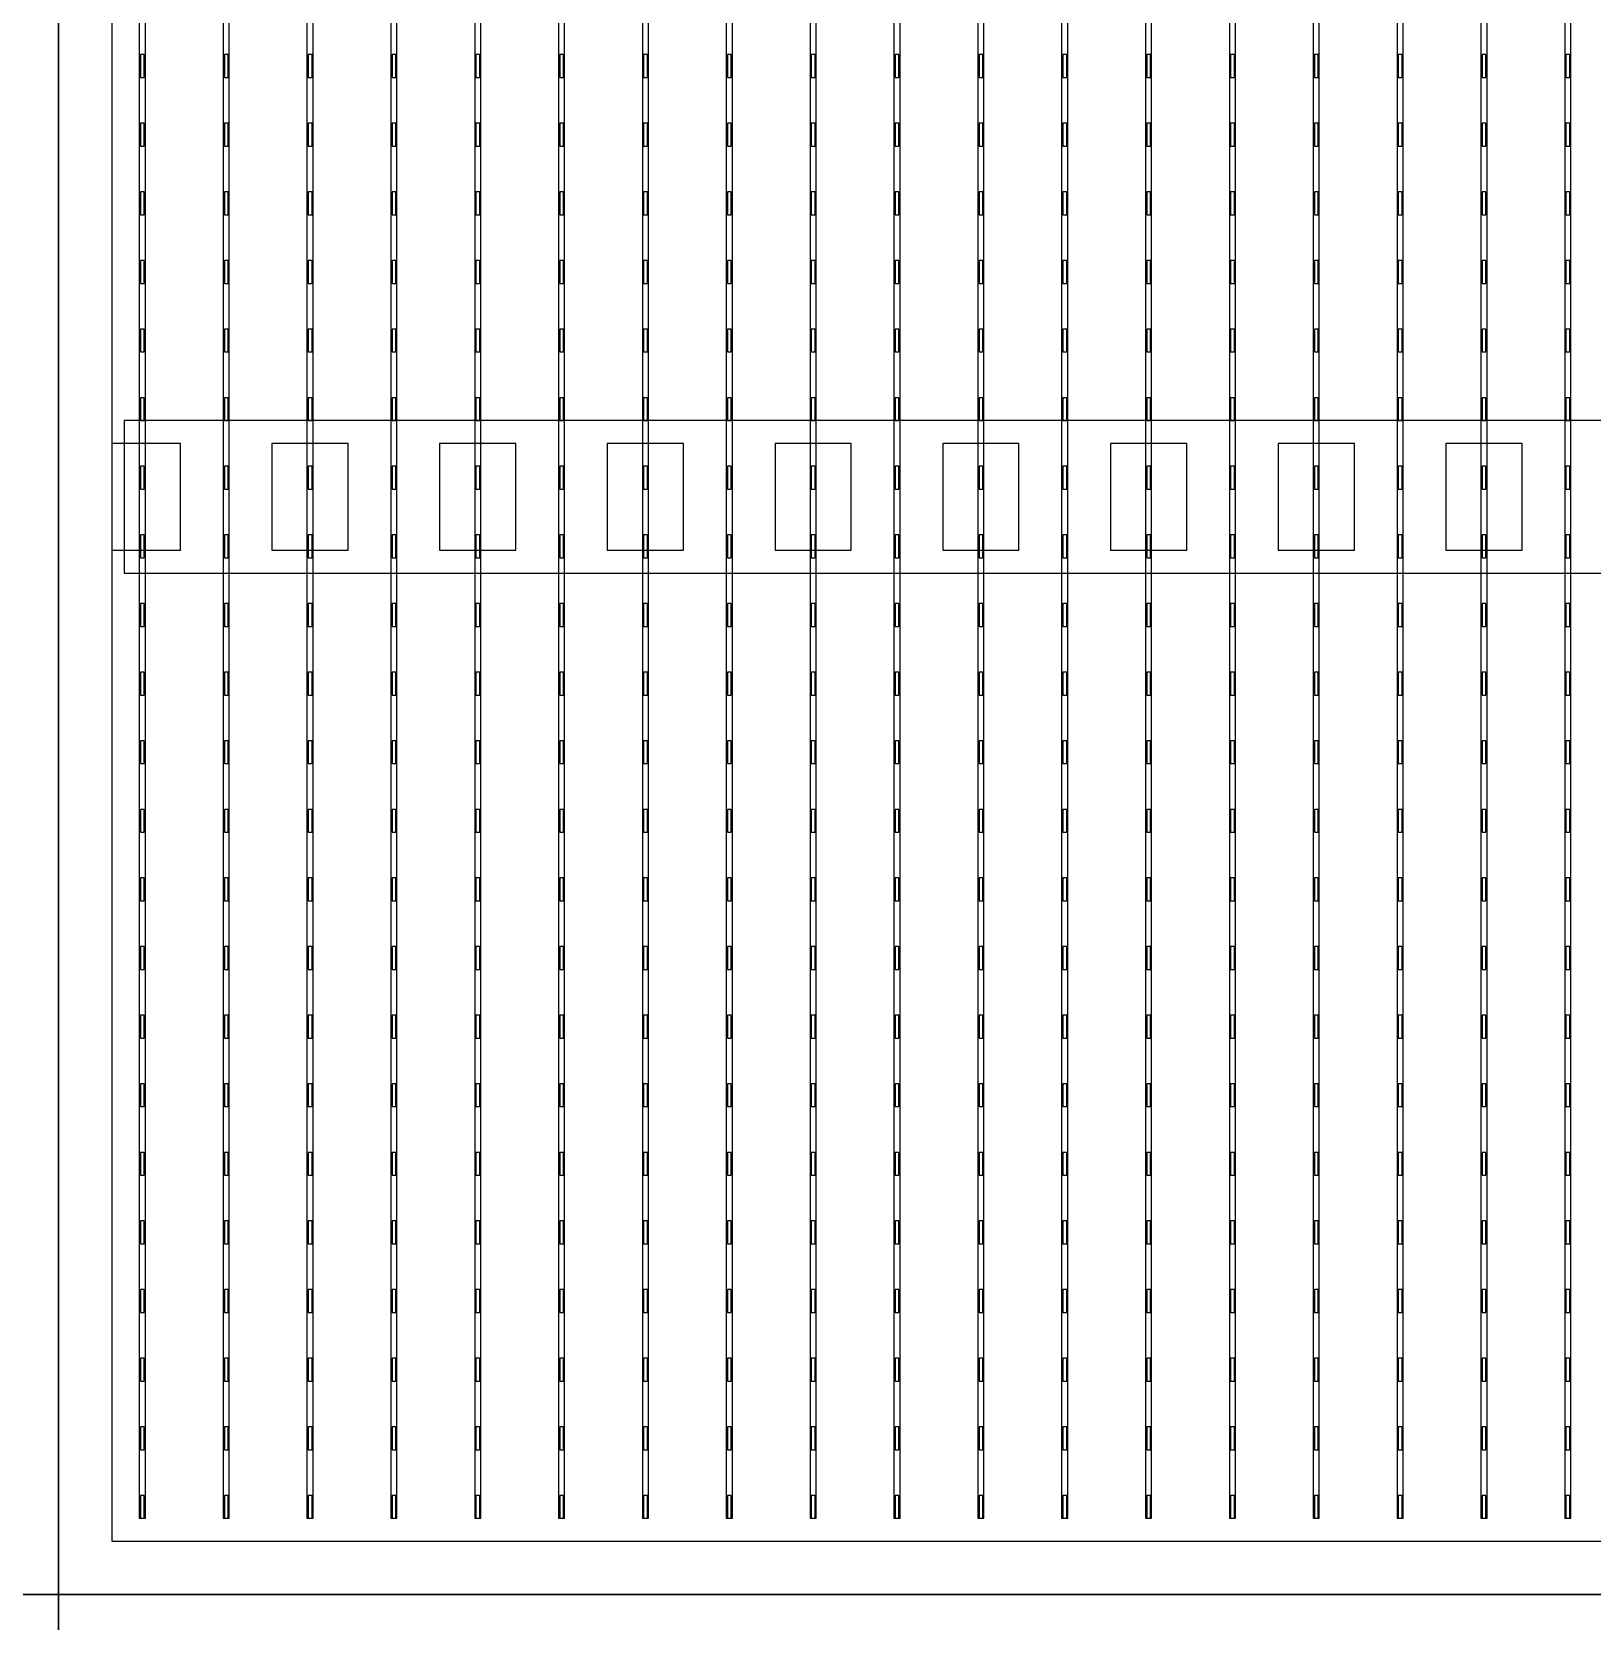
# Model space of a CAD drawing. Header units: millimetres. Extents: x -18 to 142, y -7 to 153.
# Drawn here: x 61.99 to 72.23, y 62.02 to 72.45 of the extents above; entities that cross this region are included whole.
import ezdxf

# ---------------------------------------------------------------- set-up
doc = ezdxf.new("R2010")
doc.units = ezdxf.units.MM
for name, color, linetype in [('BUSBARS', 3, 'Continuous'), ('CELLS', 5, 'Continuous'), ('CONTACT_PADS', 2, 'Continuous'), ('DICING', 4, 'Continuous'), ('FINGERS', 1, 'Continuous'), ('INSULATION', 2, 'Continuous')]:
    doc.layers.add(name, color=color, linetype=linetype)

msp = doc.modelspace()

# ---------------------------------------------------------------- linework, layer by layer
at = {"layer": 'BUSBARS'}
msp.add_lwpolyline([(82.64, 68.9), (82.64, 69.9), (62.6, 69.9), (62.6, 68.9), (82.64, 68.9)], close=True, dxfattribs=at)
at = {"layer": 'CELLS'}
for points in [[(62.17, 62.2), (62.17, 83.1), (41.27, 83.1), (41.27, 62.2), (62.17, 62.2)], [(83.07, 62.2), (83.07, 83.1), (62.17, 83.1), (62.17, 62.2), (83.07, 62.2)], [(62.17, 41.3), (62.17, 62.2), (41.27, 62.2), (41.27, 41.3), (62.17, 41.3)], [(83.07, 41.3), (83.07, 62.2), (62.17, 62.2), (62.17, 41.3), (83.07, 41.3)]]:
    msp.add_lwpolyline(points, close=True, dxfattribs=at)
at = {"layer": 'CONTACT_PADS'}
for points in [[(62.733, 72.15), (62.733, 72.3), (62.708, 72.3), (62.708, 72.15), (62.733, 72.15)], [(63.283, 72.15), (63.283, 72.3), (63.258, 72.3), (63.258, 72.15), (63.283, 72.15)], [(63.833, 72.15), (63.833, 72.3), (63.808, 72.3), (63.808, 72.15), (63.833, 72.15)], [(64.383, 72.15), (64.383, 72.3), (64.358, 72.3), (64.358, 72.15), (64.383, 72.15)], [(64.933, 72.15), (64.933, 72.3), (64.908, 72.3), (64.908, 72.15), (64.933, 72.15)], [(65.483, 72.15), (65.483, 72.3), (65.458, 72.3), (65.458, 72.15), (65.483, 72.15)], [(66.033, 72.15), (66.033, 72.3), (66.008, 72.3), (66.008, 72.15), (66.033, 72.15)], [(66.583, 72.15), (66.583, 72.3), (66.558, 72.3), (66.558, 72.15), (66.583, 72.15)], [(67.133, 72.15), (67.133, 72.3), (67.108, 72.3), (67.108, 72.15), (67.133, 72.15)], [(67.683, 72.15), (67.683, 72.3), (67.658, 72.3), (67.658, 72.15), (67.683, 72.15)], [(68.233, 72.15), (68.233, 72.3), (68.208, 72.3), (68.208, 72.15), (68.233, 72.15)], [(68.783, 72.15), (68.783, 72.3), (68.758, 72.3), (68.758, 72.15), (68.783, 72.15)], [(69.333, 72.15), (69.333, 72.3), (69.308, 72.3), (69.308, 72.15), (69.333, 72.15)], [(69.883, 72.15), (69.883, 72.3), (69.858, 72.3), (69.858, 72.15), (69.883, 72.15)], [(70.433, 72.15), (70.433, 72.3), (70.408, 72.3), (70.408, 72.15), (70.433, 72.15)], [(70.983, 72.15), (70.983, 72.3), (70.958, 72.3), (70.958, 72.15), (70.983, 72.15)], [(71.533, 72.15), (71.533, 72.3), (71.508, 72.3), (71.508, 72.15), (71.533, 72.15)], [(72.083, 72.15), (72.083, 72.3), (72.058, 72.3), (72.058, 72.15), (72.083, 72.15)], [(62.733, 71.7), (62.733, 71.85), (62.708, 71.85), (62.708, 71.7), (62.733, 71.7)], [(63.283, 71.7), (63.283, 71.85), (63.258, 71.85), (63.258, 71.7), (63.283, 71.7)], [(63.833, 71.7), (63.833, 71.85), (63.808, 71.85), (63.808, 71.7), (63.833, 71.7)], [(64.383, 71.7), (64.383, 71.85), (64.358, 71.85), (64.358, 71.7), (64.383, 71.7)], [(64.933, 71.7), (64.933, 71.85), (64.908, 71.85), (64.908, 71.7), (64.933, 71.7)], [(65.483, 71.7), (65.483, 71.85), (65.458, 71.85), (65.458, 71.7), (65.483, 71.7)], [(66.033, 71.7), (66.033, 71.85), (66.008, 71.85), (66.008, 71.7), (66.033, 71.7)], [(66.583, 71.7), (66.583, 71.85), (66.558, 71.85), (66.558, 71.7), (66.583, 71.7)], [(67.133, 71.7), (67.133, 71.85), (67.108, 71.85), (67.108, 71.7), (67.133, 71.7)], [(67.683, 71.7), (67.683, 71.85), (67.658, 71.85), (67.658, 71.7), (67.683, 71.7)], [(68.233, 71.7), (68.233, 71.85), (68.208, 71.85), (68.208, 71.7), (68.233, 71.7)], [(68.783, 71.7), (68.783, 71.85), (68.758, 71.85), (68.758, 71.7), (68.783, 71.7)], [(69.333, 71.7), (69.333, 71.85), (69.308, 71.85), (69.308, 71.7), (69.333, 71.7)], [(69.883, 71.7), (69.883, 71.85), (69.858, 71.85), (69.858, 71.7), (69.883, 71.7)], [(70.433, 71.7), (70.433, 71.85), (70.408, 71.85), (70.408, 71.7), (70.433, 71.7)], [(70.983, 71.7), (70.983, 71.85), (70.958, 71.85), (70.958, 71.7), (70.983, 71.7)], [(71.533, 71.7), (71.533, 71.85), (71.508, 71.85), (71.508, 71.7), (71.533, 71.7)], [(72.083, 71.7), (72.083, 71.85), (72.058, 71.85), (72.058, 71.7), (72.083, 71.7)], [(62.733, 71.25), (62.733, 71.4), (62.708, 71.4), (62.708, 71.25), (62.733, 71.25)], [(63.283, 71.25), (63.283, 71.4), (63.258, 71.4), (63.258, 71.25), (63.283, 71.25)], [(63.833, 71.25), (63.833, 71.4), (63.808, 71.4), (63.808, 71.25), (63.833, 71.25)], [(64.383, 71.25), (64.383, 71.4), (64.358, 71.4), (64.358, 71.25), (64.383, 71.25)], [(64.933, 71.25), (64.933, 71.4), (64.908, 71.4), (64.908, 71.25), (64.933, 71.25)], [(65.483, 71.25), (65.483, 71.4), (65.458, 71.4), (65.458, 71.25), (65.483, 71.25)], [(66.033, 71.25), (66.033, 71.4), (66.008, 71.4), (66.008, 71.25), (66.033, 71.25)], [(66.583, 71.25), (66.583, 71.4), (66.558, 71.4), (66.558, 71.25), (66.583, 71.25)], [(67.133, 71.25), (67.133, 71.4), (67.108, 71.4), (67.108, 71.25), (67.133, 71.25)], [(67.683, 71.25), (67.683, 71.4), (67.658, 71.4), (67.658, 71.25), (67.683, 71.25)], [(68.233, 71.25), (68.233, 71.4), (68.208, 71.4), (68.208, 71.25), (68.233, 71.25)], [(68.783, 71.25), (68.783, 71.4), (68.758, 71.4), (68.758, 71.25), (68.783, 71.25)], [(69.333, 71.25), (69.333, 71.4), (69.308, 71.4), (69.308, 71.25), (69.333, 71.25)], [(69.883, 71.25), (69.883, 71.4), (69.858, 71.4), (69.858, 71.25), (69.883, 71.25)], [(70.433, 71.25), (70.433, 71.4), (70.408, 71.4), (70.408, 71.25), (70.433, 71.25)], [(70.983, 71.25), (70.983, 71.4), (70.958, 71.4), (70.958, 71.25), (70.983, 71.25)], [(71.533, 71.25), (71.533, 71.4), (71.508, 71.4), (71.508, 71.25), (71.533, 71.25)], [(72.083, 71.25), (72.083, 71.4), (72.058, 71.4), (72.058, 71.25), (72.083, 71.25)], [(62.733, 70.8), (62.733, 70.95), (62.708, 70.95), (62.708, 70.8), (62.733, 70.8)], [(63.283, 70.8), (63.283, 70.95), (63.258, 70.95), (63.258, 70.8), (63.283, 70.8)], [(63.833, 70.8), (63.833, 70.95), (63.808, 70.95), (63.808, 70.8), (63.833, 70.8)], [(64.383, 70.8), (64.383, 70.95), (64.358, 70.95), (64.358, 70.8), (64.383, 70.8)], [(64.933, 70.8), (64.933, 70.95), (64.908, 70.95), (64.908, 70.8), (64.933, 70.8)], [(65.483, 70.8), (65.483, 70.95), (65.458, 70.95), (65.458, 70.8), (65.483, 70.8)], [(66.033, 70.8), (66.033, 70.95), (66.008, 70.95), (66.008, 70.8), (66.033, 70.8)], [(66.583, 70.8), (66.583, 70.95), (66.558, 70.95), (66.558, 70.8), (66.583, 70.8)], [(67.133, 70.8), (67.133, 70.95), (67.108, 70.95), (67.108, 70.8), (67.133, 70.8)], [(67.683, 70.8), (67.683, 70.95), (67.658, 70.95), (67.658, 70.8), (67.683, 70.8)], [(68.233, 70.8), (68.233, 70.95), (68.208, 70.95), (68.208, 70.8), (68.233, 70.8)], [(68.783, 70.8), (68.783, 70.95), (68.758, 70.95), (68.758, 70.8), (68.783, 70.8)], [(69.333, 70.8), (69.333, 70.95), (69.308, 70.95), (69.308, 70.8), (69.333, 70.8)], [(69.883, 70.8), (69.883, 70.95), (69.858, 70.95), (69.858, 70.8), (69.883, 70.8)], [(70.433, 70.8), (70.433, 70.95), (70.408, 70.95), (70.408, 70.8), (70.433, 70.8)], [(70.983, 70.8), (70.983, 70.95), (70.958, 70.95), (70.958, 70.8), (70.983, 70.8)], [(71.533, 70.8), (71.533, 70.95), (71.508, 70.95), (71.508, 70.8), (71.533, 70.8)], [(72.083, 70.8), (72.083, 70.95), (72.058, 70.95), (72.058, 70.8), (72.083, 70.8)], [(62.733, 70.35), (62.733, 70.5), (62.708, 70.5), (62.708, 70.35), (62.733, 70.35)], [(63.283, 70.35), (63.283, 70.5), (63.258, 70.5), (63.258, 70.35), (63.283, 70.35)], [(63.833, 70.35), (63.833, 70.5), (63.808, 70.5), (63.808, 70.35), (63.833, 70.35)], [(64.383, 70.35), (64.383, 70.5), (64.358, 70.5), (64.358, 70.35), (64.383, 70.35)], [(64.933, 70.35), (64.933, 70.5), (64.908, 70.5), (64.908, 70.35), (64.933, 70.35)], [(65.483, 70.35), (65.483, 70.5), (65.458, 70.5), (65.458, 70.35), (65.483, 70.35)], [(66.033, 70.35), (66.033, 70.5), (66.008, 70.5), (66.008, 70.35), (66.033, 70.35)], [(66.583, 70.35), (66.583, 70.5), (66.558, 70.5), (66.558, 70.35), (66.583, 70.35)], [(67.133, 70.35), (67.133, 70.5), (67.108, 70.5), (67.108, 70.35), (67.133, 70.35)], [(67.683, 70.35), (67.683, 70.5), (67.658, 70.5), (67.658, 70.35), (67.683, 70.35)], [(68.233, 70.35), (68.233, 70.5), (68.208, 70.5), (68.208, 70.35), (68.233, 70.35)], [(68.783, 70.35), (68.783, 70.5), (68.758, 70.5), (68.758, 70.35), (68.783, 70.35)], [(69.333, 70.35), (69.333, 70.5), (69.308, 70.5), (69.308, 70.35), (69.333, 70.35)], [(69.883, 70.35), (69.883, 70.5), (69.858, 70.5), (69.858, 70.35), (69.883, 70.35)], [(70.433, 70.35), (70.433, 70.5), (70.408, 70.5), (70.408, 70.35), (70.433, 70.35)], [(70.983, 70.35), (70.983, 70.5), (70.958, 70.5), (70.958, 70.35), (70.983, 70.35)], [(71.533, 70.35), (71.533, 70.5), (71.508, 70.5), (71.508, 70.35), (71.533, 70.35)], [(72.083, 70.35), (72.083, 70.5), (72.058, 70.5), (72.058, 70.35), (72.083, 70.35)], [(62.733, 69.9), (62.733, 70.05), (62.708, 70.05), (62.708, 69.9), (62.733, 69.9)], [(63.283, 69.9), (63.283, 70.05), (63.258, 70.05), (63.258, 69.9), (63.283, 69.9)], [(63.833, 69.9), (63.833, 70.05), (63.808, 70.05), (63.808, 69.9), (63.833, 69.9)], [(64.383, 69.9), (64.383, 70.05), (64.358, 70.05), (64.358, 69.9), (64.383, 69.9)], [(64.933, 69.9), (64.933, 70.05), (64.908, 70.05), (64.908, 69.9), (64.933, 69.9)], [(65.483, 69.9), (65.483, 70.05), (65.458, 70.05), (65.458, 69.9), (65.483, 69.9)], [(66.033, 69.9), (66.033, 70.05), (66.008, 70.05), (66.008, 69.9), (66.033, 69.9)], [(66.583, 69.9), (66.583, 70.05), (66.558, 70.05), (66.558, 69.9), (66.583, 69.9)], [(67.133, 69.9), (67.133, 70.05), (67.108, 70.05), (67.108, 69.9), (67.133, 69.9)], [(67.683, 69.9), (67.683, 70.05), (67.658, 70.05), (67.658, 69.9), (67.683, 69.9)], [(68.233, 69.9), (68.233, 70.05), (68.208, 70.05), (68.208, 69.9), (68.233, 69.9)], [(68.783, 69.9), (68.783, 70.05), (68.758, 70.05), (68.758, 69.9), (68.783, 69.9)], [(69.333, 69.9), (69.333, 70.05), (69.308, 70.05), (69.308, 69.9), (69.333, 69.9)], [(69.883, 69.9), (69.883, 70.05), (69.858, 70.05), (69.858, 69.9), (69.883, 69.9)], [(70.433, 69.9), (70.433, 70.05), (70.408, 70.05), (70.408, 69.9), (70.433, 69.9)], [(70.983, 69.9), (70.983, 70.05), (70.958, 70.05), (70.958, 69.9), (70.983, 69.9)], [(71.533, 69.9), (71.533, 70.05), (71.508, 70.05), (71.508, 69.9), (71.533, 69.9)], [(72.083, 69.9), (72.083, 70.05), (72.058, 70.05), (72.058, 69.9), (72.083, 69.9)], [(62.733, 69.45), (62.733, 69.6), (62.708, 69.6), (62.708, 69.45), (62.733, 69.45)], [(63.283, 69.45), (63.283, 69.6), (63.258, 69.6), (63.258, 69.45), (63.283, 69.45)], [(63.833, 69.45), (63.833, 69.6), (63.808, 69.6), (63.808, 69.45), (63.833, 69.45)], [(64.383, 69.45), (64.383, 69.6), (64.358, 69.6), (64.358, 69.45), (64.383, 69.45)], [(64.933, 69.45), (64.933, 69.6), (64.908, 69.6), (64.908, 69.45), (64.933, 69.45)], [(65.483, 69.45), (65.483, 69.6), (65.458, 69.6), (65.458, 69.45), (65.483, 69.45)], [(66.033, 69.45), (66.033, 69.6), (66.008, 69.6), (66.008, 69.45), (66.033, 69.45)], [(66.583, 69.45), (66.583, 69.6), (66.558, 69.6), (66.558, 69.45), (66.583, 69.45)], [(67.133, 69.45), (67.133, 69.6), (67.108, 69.6), (67.108, 69.45), (67.133, 69.45)], [(67.683, 69.45), (67.683, 69.6), (67.658, 69.6), (67.658, 69.45), (67.683, 69.45)], [(68.233, 69.45), (68.233, 69.6), (68.208, 69.6), (68.208, 69.45), (68.233, 69.45)], [(68.783, 69.45), (68.783, 69.6), (68.758, 69.6), (68.758, 69.45), (68.783, 69.45)], [(69.333, 69.45), (69.333, 69.6), (69.308, 69.6), (69.308, 69.45), (69.333, 69.45)], [(69.883, 69.45), (69.883, 69.6), (69.858, 69.6), (69.858, 69.45), (69.883, 69.45)], [(70.433, 69.45), (70.433, 69.6), (70.408, 69.6), (70.408, 69.45), (70.433, 69.45)], [(70.983, 69.45), (70.983, 69.6), (70.958, 69.6), (70.958, 69.45), (70.983, 69.45)], [(71.533, 69.45), (71.533, 69.6), (71.508, 69.6), (71.508, 69.45), (71.533, 69.45)], [(72.083, 69.45), (72.083, 69.6), (72.058, 69.6), (72.058, 69.45), (72.083, 69.45)], [(62.733, 69), (62.733, 69.15), (62.708, 69.15), (62.708, 69), (62.733, 69)], [(63.283, 69), (63.283, 69.15), (63.258, 69.15), (63.258, 69), (63.283, 69)], [(63.833, 69), (63.833, 69.15), (63.808, 69.15), (63.808, 69), (63.833, 69)], [(64.383, 69), (64.383, 69.15), (64.358, 69.15), (64.358, 69), (64.383, 69)], [(64.933, 69), (64.933, 69.15), (64.908, 69.15), (64.908, 69), (64.933, 69)], [(65.483, 69), (65.483, 69.15), (65.458, 69.15), (65.458, 69), (65.483, 69)], [(66.033, 69), (66.033, 69.15), (66.008, 69.15), (66.008, 69), (66.033, 69)], [(66.583, 69), (66.583, 69.15), (66.558, 69.15), (66.558, 69), (66.583, 69)], [(67.133, 69), (67.133, 69.15), (67.108, 69.15), (67.108, 69), (67.133, 69)], [(67.683, 69), (67.683, 69.15), (67.658, 69.15), (67.658, 69), (67.683, 69)], [(68.233, 69), (68.233, 69.15), (68.208, 69.15), (68.208, 69), (68.233, 69)], [(68.783, 69), (68.783, 69.15), (68.758, 69.15), (68.758, 69), (68.783, 69)], [(69.333, 69), (69.333, 69.15), (69.308, 69.15), (69.308, 69), (69.333, 69)], [(69.883, 69), (69.883, 69.15), (69.858, 69.15), (69.858, 69), (69.883, 69)], [(70.433, 69), (70.433, 69.15), (70.408, 69.15), (70.408, 69), (70.433, 69)], [(70.983, 69), (70.983, 69.15), (70.958, 69.15), (70.958, 69), (70.983, 69)], [(71.533, 69), (71.533, 69.15), (71.508, 69.15), (71.508, 69), (71.533, 69)], [(72.083, 69), (72.083, 69.15), (72.058, 69.15), (72.058, 69), (72.083, 69)], [(62.733, 68.55), (62.733, 68.7), (62.708, 68.7), (62.708, 68.55), (62.733, 68.55)], [(63.283, 68.55), (63.283, 68.7), (63.258, 68.7), (63.258, 68.55), (63.283, 68.55)], [(63.833, 68.55), (63.833, 68.7), (63.808, 68.7), (63.808, 68.55), (63.833, 68.55)], [(64.383, 68.55), (64.383, 68.7), (64.358, 68.7), (64.358, 68.55), (64.383, 68.55)], [(64.933, 68.55), (64.933, 68.7), (64.908, 68.7), (64.908, 68.55), (64.933, 68.55)], [(65.483, 68.55), (65.483, 68.7), (65.458, 68.7), (65.458, 68.55), (65.483, 68.55)], [(66.033, 68.55), (66.033, 68.7), (66.008, 68.7), (66.008, 68.55), (66.033, 68.55)], [(66.583, 68.55), (66.583, 68.7), (66.558, 68.7), (66.558, 68.55), (66.583, 68.55)], [(67.133, 68.55), (67.133, 68.7), (67.108, 68.7), (67.108, 68.55), (67.133, 68.55)], [(67.683, 68.55), (67.683, 68.7), (67.658, 68.7), (67.658, 68.55), (67.683, 68.55)], [(68.233, 68.55), (68.233, 68.7), (68.208, 68.7), (68.208, 68.55), (68.233, 68.55)], [(68.783, 68.55), (68.783, 68.7), (68.758, 68.7), (68.758, 68.55), (68.783, 68.55)], [(69.333, 68.55), (69.333, 68.7), (69.308, 68.7), (69.308, 68.55), (69.333, 68.55)], [(69.883, 68.55), (69.883, 68.7), (69.858, 68.7), (69.858, 68.55), (69.883, 68.55)], [(70.433, 68.55), (70.433, 68.7), (70.408, 68.7), (70.408, 68.55), (70.433, 68.55)], [(70.983, 68.55), (70.983, 68.7), (70.958, 68.7), (70.958, 68.55), (70.983, 68.55)], [(71.533, 68.55), (71.533, 68.7), (71.508, 68.7), (71.508, 68.55), (71.533, 68.55)], [(72.083, 68.55), (72.083, 68.7), (72.058, 68.7), (72.058, 68.55), (72.083, 68.55)], [(62.733, 68.1), (62.733, 68.25), (62.708, 68.25), (62.708, 68.1), (62.733, 68.1)], [(63.283, 68.1), (63.283, 68.25), (63.258, 68.25), (63.258, 68.1), (63.283, 68.1)], [(63.833, 68.1), (63.833, 68.25), (63.808, 68.25), (63.808, 68.1), (63.833, 68.1)], [(64.383, 68.1), (64.383, 68.25), (64.358, 68.25), (64.358, 68.1), (64.383, 68.1)], [(64.933, 68.1), (64.933, 68.25), (64.908, 68.25), (64.908, 68.1), (64.933, 68.1)], [(65.483, 68.1), (65.483, 68.25), (65.458, 68.25), (65.458, 68.1), (65.483, 68.1)], [(66.033, 68.1), (66.033, 68.25), (66.008, 68.25), (66.008, 68.1), (66.033, 68.1)], [(66.583, 68.1), (66.583, 68.25), (66.558, 68.25), (66.558, 68.1), (66.583, 68.1)], [(67.133, 68.1), (67.133, 68.25), (67.108, 68.25), (67.108, 68.1), (67.133, 68.1)], [(67.683, 68.1), (67.683, 68.25), (67.658, 68.25), (67.658, 68.1), (67.683, 68.1)], [(68.233, 68.1), (68.233, 68.25), (68.208, 68.25), (68.208, 68.1), (68.233, 68.1)], [(68.783, 68.1), (68.783, 68.25), (68.758, 68.25), (68.758, 68.1), (68.783, 68.1)], [(69.333, 68.1), (69.333, 68.25), (69.308, 68.25), (69.308, 68.1), (69.333, 68.1)], [(69.883, 68.1), (69.883, 68.25), (69.858, 68.25), (69.858, 68.1), (69.883, 68.1)], [(70.433, 68.1), (70.433, 68.25), (70.408, 68.25), (70.408, 68.1), (70.433, 68.1)], [(70.983, 68.1), (70.983, 68.25), (70.958, 68.25), (70.958, 68.1), (70.983, 68.1)], [(71.533, 68.1), (71.533, 68.25), (71.508, 68.25), (71.508, 68.1), (71.533, 68.1)], [(72.083, 68.1), (72.083, 68.25), (72.058, 68.25), (72.058, 68.1), (72.083, 68.1)], [(62.733, 67.65), (62.733, 67.8), (62.708, 67.8), (62.708, 67.65), (62.733, 67.65)], [(63.283, 67.65), (63.283, 67.8), (63.258, 67.8), (63.258, 67.65), (63.283, 67.65)], [(63.833, 67.65), (63.833, 67.8), (63.808, 67.8), (63.808, 67.65), (63.833, 67.65)], [(64.383, 67.65), (64.383, 67.8), (64.358, 67.8), (64.358, 67.65), (64.383, 67.65)], [(64.933, 67.65), (64.933, 67.8), (64.908, 67.8), (64.908, 67.65), (64.933, 67.65)], [(65.483, 67.65), (65.483, 67.8), (65.458, 67.8), (65.458, 67.65), (65.483, 67.65)], [(66.033, 67.65), (66.033, 67.8), (66.008, 67.8), (66.008, 67.65), (66.033, 67.65)], [(66.583, 67.65), (66.583, 67.8), (66.558, 67.8), (66.558, 67.65), (66.583, 67.65)], [(67.133, 67.65), (67.133, 67.8), (67.108, 67.8), (67.108, 67.65), (67.133, 67.65)], [(67.683, 67.65), (67.683, 67.8), (67.658, 67.8), (67.658, 67.65), (67.683, 67.65)], [(68.233, 67.65), (68.233, 67.8), (68.208, 67.8), (68.208, 67.65), (68.233, 67.65)], [(68.783, 67.65), (68.783, 67.8), (68.758, 67.8), (68.758, 67.65), (68.783, 67.65)], [(69.333, 67.65), (69.333, 67.8), (69.308, 67.8), (69.308, 67.65), (69.333, 67.65)], [(69.883, 67.65), (69.883, 67.8), (69.858, 67.8), (69.858, 67.65), (69.883, 67.65)], [(70.433, 67.65), (70.433, 67.8), (70.408, 67.8), (70.408, 67.65), (70.433, 67.65)], [(70.983, 67.65), (70.983, 67.8), (70.958, 67.8), (70.958, 67.65), (70.983, 67.65)], [(71.533, 67.65), (71.533, 67.8), (71.508, 67.8), (71.508, 67.65), (71.533, 67.65)], [(72.083, 67.65), (72.083, 67.8), (72.058, 67.8), (72.058, 67.65), (72.083, 67.65)], [(62.733, 67.2), (62.733, 67.35), (62.708, 67.35), (62.708, 67.2), (62.733, 67.2)], [(63.283, 67.2), (63.283, 67.35), (63.258, 67.35), (63.258, 67.2), (63.283, 67.2)], [(63.833, 67.2), (63.833, 67.35), (63.808, 67.35), (63.808, 67.2), (63.833, 67.2)], [(64.383, 67.2), (64.383, 67.35), (64.358, 67.35), (64.358, 67.2), (64.383, 67.2)], [(64.933, 67.2), (64.933, 67.35), (64.908, 67.35), (64.908, 67.2), (64.933, 67.2)], [(65.483, 67.2), (65.483, 67.35), (65.458, 67.35), (65.458, 67.2), (65.483, 67.2)], [(66.033, 67.2), (66.033, 67.35), (66.008, 67.35), (66.008, 67.2), (66.033, 67.2)], [(66.583, 67.2), (66.583, 67.35), (66.558, 67.35), (66.558, 67.2), (66.583, 67.2)], [(67.133, 67.2), (67.133, 67.35), (67.108, 67.35), (67.108, 67.2), (67.133, 67.2)], [(67.683, 67.2), (67.683, 67.35), (67.658, 67.35), (67.658, 67.2), (67.683, 67.2)], [(68.233, 67.2), (68.233, 67.35), (68.208, 67.35), (68.208, 67.2), (68.233, 67.2)], [(68.783, 67.2), (68.783, 67.35), (68.758, 67.35), (68.758, 67.2), (68.783, 67.2)], [(69.333, 67.2), (69.333, 67.35), (69.308, 67.35), (69.308, 67.2), (69.333, 67.2)], [(69.883, 67.2), (69.883, 67.35), (69.858, 67.35), (69.858, 67.2), (69.883, 67.2)], [(70.433, 67.2), (70.433, 67.35), (70.408, 67.35), (70.408, 67.2), (70.433, 67.2)], [(70.983, 67.2), (70.983, 67.35), (70.958, 67.35), (70.958, 67.2), (70.983, 67.2)], [(71.533, 67.2), (71.533, 67.35), (71.508, 67.35), (71.508, 67.2), (71.533, 67.2)], [(72.083, 67.2), (72.083, 67.35), (72.058, 67.35), (72.058, 67.2), (72.083, 67.2)], [(62.733, 66.75), (62.733, 66.9), (62.708, 66.9), (62.708, 66.75), (62.733, 66.75)], [(63.283, 66.75), (63.283, 66.9), (63.258, 66.9), (63.258, 66.75), (63.283, 66.75)], [(63.833, 66.75), (63.833, 66.9), (63.808, 66.9), (63.808, 66.75), (63.833, 66.75)], [(64.383, 66.75), (64.383, 66.9), (64.358, 66.9), (64.358, 66.75), (64.383, 66.75)], [(64.933, 66.75), (64.933, 66.9), (64.908, 66.9), (64.908, 66.75), (64.933, 66.75)], [(65.483, 66.75), (65.483, 66.9), (65.458, 66.9), (65.458, 66.75), (65.483, 66.75)], [(66.033, 66.75), (66.033, 66.9), (66.008, 66.9), (66.008, 66.75), (66.033, 66.75)], [(66.583, 66.75), (66.583, 66.9), (66.558, 66.9), (66.558, 66.75), (66.583, 66.75)], [(67.133, 66.75), (67.133, 66.9), (67.108, 66.9), (67.108, 66.75), (67.133, 66.75)], [(67.683, 66.75), (67.683, 66.9), (67.658, 66.9), (67.658, 66.75), (67.683, 66.75)], [(68.233, 66.75), (68.233, 66.9), (68.208, 66.9), (68.208, 66.75), (68.233, 66.75)], [(68.783, 66.75), (68.783, 66.9), (68.758, 66.9), (68.758, 66.75), (68.783, 66.75)], [(69.333, 66.75), (69.333, 66.9), (69.308, 66.9), (69.308, 66.75), (69.333, 66.75)], [(69.883, 66.75), (69.883, 66.9), (69.858, 66.9), (69.858, 66.75), (69.883, 66.75)], [(70.433, 66.75), (70.433, 66.9), (70.408, 66.9), (70.408, 66.75), (70.433, 66.75)], [(70.983, 66.75), (70.983, 66.9), (70.958, 66.9), (70.958, 66.75), (70.983, 66.75)], [(71.533, 66.75), (71.533, 66.9), (71.508, 66.9), (71.508, 66.75), (71.533, 66.75)], [(72.083, 66.75), (72.083, 66.9), (72.058, 66.9), (72.058, 66.75), (72.083, 66.75)], [(62.733, 66.3), (62.733, 66.45), (62.708, 66.45), (62.708, 66.3), (62.733, 66.3)], [(63.283, 66.3), (63.283, 66.45), (63.258, 66.45), (63.258, 66.3), (63.283, 66.3)], [(63.833, 66.3), (63.833, 66.45), (63.808, 66.45), (63.808, 66.3), (63.833, 66.3)], [(64.383, 66.3), (64.383, 66.45), (64.358, 66.45), (64.358, 66.3), (64.383, 66.3)], [(64.933, 66.3), (64.933, 66.45), (64.908, 66.45), (64.908, 66.3), (64.933, 66.3)], [(65.483, 66.3), (65.483, 66.45), (65.458, 66.45), (65.458, 66.3), (65.483, 66.3)], [(66.033, 66.3), (66.033, 66.45), (66.008, 66.45), (66.008, 66.3), (66.033, 66.3)], [(66.583, 66.3), (66.583, 66.45), (66.558, 66.45), (66.558, 66.3), (66.583, 66.3)], [(67.133, 66.3), (67.133, 66.45), (67.108, 66.45), (67.108, 66.3), (67.133, 66.3)], [(67.683, 66.3), (67.683, 66.45), (67.658, 66.45), (67.658, 66.3), (67.683, 66.3)], [(68.233, 66.3), (68.233, 66.45), (68.208, 66.45), (68.208, 66.3), (68.233, 66.3)], [(68.783, 66.3), (68.783, 66.45), (68.758, 66.45), (68.758, 66.3), (68.783, 66.3)], [(69.333, 66.3), (69.333, 66.45), (69.308, 66.45), (69.308, 66.3), (69.333, 66.3)], [(69.883, 66.3), (69.883, 66.45), (69.858, 66.45), (69.858, 66.3), (69.883, 66.3)], [(70.433, 66.3), (70.433, 66.45), (70.408, 66.45), (70.408, 66.3), (70.433, 66.3)], [(70.983, 66.3), (70.983, 66.45), (70.958, 66.45), (70.958, 66.3), (70.983, 66.3)], [(71.533, 66.3), (71.533, 66.45), (71.508, 66.45), (71.508, 66.3), (71.533, 66.3)], [(72.083, 66.3), (72.083, 66.45), (72.058, 66.45), (72.058, 66.3), (72.083, 66.3)], [(62.733, 65.85), (62.733, 66), (62.708, 66), (62.708, 65.85), (62.733, 65.85)], [(63.283, 65.85), (63.283, 66), (63.258, 66), (63.258, 65.85), (63.283, 65.85)], [(63.833, 65.85), (63.833, 66), (63.808, 66), (63.808, 65.85), (63.833, 65.85)], [(64.383, 65.85), (64.383, 66), (64.358, 66), (64.358, 65.85), (64.383, 65.85)], [(64.933, 65.85), (64.933, 66), (64.908, 66), (64.908, 65.85), (64.933, 65.85)], [(65.483, 65.85), (65.483, 66), (65.458, 66), (65.458, 65.85), (65.483, 65.85)], [(66.033, 65.85), (66.033, 66), (66.008, 66), (66.008, 65.85), (66.033, 65.85)], [(66.583, 65.85), (66.583, 66), (66.558, 66), (66.558, 65.85), (66.583, 65.85)], [(67.133, 65.85), (67.133, 66), (67.108, 66), (67.108, 65.85), (67.133, 65.85)], [(67.683, 65.85), (67.683, 66), (67.658, 66), (67.658, 65.85), (67.683, 65.85)], [(68.233, 65.85), (68.233, 66), (68.208, 66), (68.208, 65.85), (68.233, 65.85)], [(68.783, 65.85), (68.783, 66), (68.758, 66), (68.758, 65.85), (68.783, 65.85)], [(69.333, 65.85), (69.333, 66), (69.308, 66), (69.308, 65.85), (69.333, 65.85)], [(69.883, 65.85), (69.883, 66), (69.858, 66), (69.858, 65.85), (69.883, 65.85)], [(70.433, 65.85), (70.433, 66), (70.408, 66), (70.408, 65.85), (70.433, 65.85)], [(70.983, 65.85), (70.983, 66), (70.958, 66), (70.958, 65.85), (70.983, 65.85)], [(71.533, 65.85), (71.533, 66), (71.508, 66), (71.508, 65.85), (71.533, 65.85)], [(72.083, 65.85), (72.083, 66), (72.058, 66), (72.058, 65.85), (72.083, 65.85)], [(62.733, 65.4), (62.733, 65.55), (62.708, 65.55), (62.708, 65.4), (62.733, 65.4)], [(63.283, 65.4), (63.283, 65.55), (63.258, 65.55), (63.258, 65.4), (63.283, 65.4)], [(63.833, 65.4), (63.833, 65.55), (63.808, 65.55), (63.808, 65.4), (63.833, 65.4)], [(64.383, 65.4), (64.383, 65.55), (64.358, 65.55), (64.358, 65.4), (64.383, 65.4)], [(64.933, 65.4), (64.933, 65.55), (64.908, 65.55), (64.908, 65.4), (64.933, 65.4)], [(65.483, 65.4), (65.483, 65.55), (65.458, 65.55), (65.458, 65.4), (65.483, 65.4)], [(66.033, 65.4), (66.033, 65.55), (66.008, 65.55), (66.008, 65.4), (66.033, 65.4)], [(66.583, 65.4), (66.583, 65.55), (66.558, 65.55), (66.558, 65.4), (66.583, 65.4)], [(67.133, 65.4), (67.133, 65.55), (67.108, 65.55), (67.108, 65.4), (67.133, 65.4)], [(67.683, 65.4), (67.683, 65.55), (67.658, 65.55), (67.658, 65.4), (67.683, 65.4)], [(68.233, 65.4), (68.233, 65.55), (68.208, 65.55), (68.208, 65.4), (68.233, 65.4)], [(68.783, 65.4), (68.783, 65.55), (68.758, 65.55), (68.758, 65.4), (68.783, 65.4)], [(69.333, 65.4), (69.333, 65.55), (69.308, 65.55), (69.308, 65.4), (69.333, 65.4)], [(69.883, 65.4), (69.883, 65.55), (69.858, 65.55), (69.858, 65.4), (69.883, 65.4)], [(70.433, 65.4), (70.433, 65.55), (70.408, 65.55), (70.408, 65.4), (70.433, 65.4)], [(70.983, 65.4), (70.983, 65.55), (70.958, 65.55), (70.958, 65.4), (70.983, 65.4)], [(71.533, 65.4), (71.533, 65.55), (71.508, 65.55), (71.508, 65.4), (71.533, 65.4)], [(72.083, 65.4), (72.083, 65.55), (72.058, 65.55), (72.058, 65.4), (72.083, 65.4)], [(62.733, 64.95), (62.733, 65.1), (62.708, 65.1), (62.708, 64.95), (62.733, 64.95)], [(63.283, 64.95), (63.283, 65.1), (63.258, 65.1), (63.258, 64.95), (63.283, 64.95)], [(63.833, 64.95), (63.833, 65.1), (63.808, 65.1), (63.808, 64.95), (63.833, 64.95)], [(64.383, 64.95), (64.383, 65.1), (64.358, 65.1), (64.358, 64.95), (64.383, 64.95)], [(64.933, 64.95), (64.933, 65.1), (64.908, 65.1), (64.908, 64.95), (64.933, 64.95)], [(65.483, 64.95), (65.483, 65.1), (65.458, 65.1), (65.458, 64.95), (65.483, 64.95)], [(66.033, 64.95), (66.033, 65.1), (66.008, 65.1), (66.008, 64.95), (66.033, 64.95)], [(66.583, 64.95), (66.583, 65.1), (66.558, 65.1), (66.558, 64.95), (66.583, 64.95)], [(67.133, 64.95), (67.133, 65.1), (67.108, 65.1), (67.108, 64.95), (67.133, 64.95)], [(67.683, 64.95), (67.683, 65.1), (67.658, 65.1), (67.658, 64.95), (67.683, 64.95)], [(68.233, 64.95), (68.233, 65.1), (68.208, 65.1), (68.208, 64.95), (68.233, 64.95)], [(68.783, 64.95), (68.783, 65.1), (68.758, 65.1), (68.758, 64.95), (68.783, 64.95)], [(69.333, 64.95), (69.333, 65.1), (69.308, 65.1), (69.308, 64.95), (69.333, 64.95)], [(69.883, 64.95), (69.883, 65.1), (69.858, 65.1), (69.858, 64.95), (69.883, 64.95)], [(70.433, 64.95), (70.433, 65.1), (70.408, 65.1), (70.408, 64.95), (70.433, 64.95)], [(70.983, 64.95), (70.983, 65.1), (70.958, 65.1), (70.958, 64.95), (70.983, 64.95)], [(71.533, 64.95), (71.533, 65.1), (71.508, 65.1), (71.508, 64.95), (71.533, 64.95)], [(72.083, 64.95), (72.083, 65.1), (72.058, 65.1), (72.058, 64.95), (72.083, 64.95)], [(62.733, 64.5), (62.733, 64.65), (62.708, 64.65), (62.708, 64.5), (62.733, 64.5)], [(63.283, 64.5), (63.283, 64.65), (63.258, 64.65), (63.258, 64.5), (63.283, 64.5)], [(63.833, 64.5), (63.833, 64.65), (63.808, 64.65), (63.808, 64.5), (63.833, 64.5)], [(64.383, 64.5), (64.383, 64.65), (64.358, 64.65), (64.358, 64.5), (64.383, 64.5)], [(64.933, 64.5), (64.933, 64.65), (64.908, 64.65), (64.908, 64.5), (64.933, 64.5)], [(65.483, 64.5), (65.483, 64.65), (65.458, 64.65), (65.458, 64.5), (65.483, 64.5)], [(66.033, 64.5), (66.033, 64.65), (66.008, 64.65), (66.008, 64.5), (66.033, 64.5)], [(66.583, 64.5), (66.583, 64.65), (66.558, 64.65), (66.558, 64.5), (66.583, 64.5)], [(67.133, 64.5), (67.133, 64.65), (67.108, 64.65), (67.108, 64.5), (67.133, 64.5)], [(67.683, 64.5), (67.683, 64.65), (67.658, 64.65), (67.658, 64.5), (67.683, 64.5)], [(68.233, 64.5), (68.233, 64.65), (68.208, 64.65), (68.208, 64.5), (68.233, 64.5)], [(68.783, 64.5), (68.783, 64.65), (68.758, 64.65), (68.758, 64.5), (68.783, 64.5)], [(69.333, 64.5), (69.333, 64.65), (69.308, 64.65), (69.308, 64.5), (69.333, 64.5)], [(69.883, 64.5), (69.883, 64.65), (69.858, 64.65), (69.858, 64.5), (69.883, 64.5)], [(70.433, 64.5), (70.433, 64.65), (70.408, 64.65), (70.408, 64.5), (70.433, 64.5)], [(70.983, 64.5), (70.983, 64.65), (70.958, 64.65), (70.958, 64.5), (70.983, 64.5)], [(71.533, 64.5), (71.533, 64.65), (71.508, 64.65), (71.508, 64.5), (71.533, 64.5)], [(72.083, 64.5), (72.083, 64.65), (72.058, 64.65), (72.058, 64.5), (72.083, 64.5)], [(62.733, 64.05), (62.733, 64.2), (62.708, 64.2), (62.708, 64.05), (62.733, 64.05)], [(63.283, 64.05), (63.283, 64.2), (63.258, 64.2), (63.258, 64.05), (63.283, 64.05)], [(63.833, 64.05), (63.833, 64.2), (63.808, 64.2), (63.808, 64.05), (63.833, 64.05)], [(64.383, 64.05), (64.383, 64.2), (64.358, 64.2), (64.358, 64.05), (64.383, 64.05)], [(64.933, 64.05), (64.933, 64.2), (64.908, 64.2), (64.908, 64.05), (64.933, 64.05)], [(65.483, 64.05), (65.483, 64.2), (65.458, 64.2), (65.458, 64.05), (65.483, 64.05)], [(66.033, 64.05), (66.033, 64.2), (66.008, 64.2), (66.008, 64.05), (66.033, 64.05)], [(66.583, 64.05), (66.583, 64.2), (66.558, 64.2), (66.558, 64.05), (66.583, 64.05)], [(67.133, 64.05), (67.133, 64.2), (67.108, 64.2), (67.108, 64.05), (67.133, 64.05)], [(67.683, 64.05), (67.683, 64.2), (67.658, 64.2), (67.658, 64.05), (67.683, 64.05)], [(68.233, 64.05), (68.233, 64.2), (68.208, 64.2), (68.208, 64.05), (68.233, 64.05)], [(68.783, 64.05), (68.783, 64.2), (68.758, 64.2), (68.758, 64.05), (68.783, 64.05)], [(69.333, 64.05), (69.333, 64.2), (69.308, 64.2), (69.308, 64.05), (69.333, 64.05)], [(69.883, 64.05), (69.883, 64.2), (69.858, 64.2), (69.858, 64.05), (69.883, 64.05)], [(70.433, 64.05), (70.433, 64.2), (70.408, 64.2), (70.408, 64.05), (70.433, 64.05)], [(70.983, 64.05), (70.983, 64.2), (70.958, 64.2), (70.958, 64.05), (70.983, 64.05)], [(71.533, 64.05), (71.533, 64.2), (71.508, 64.2), (71.508, 64.05), (71.533, 64.05)], [(72.083, 64.05), (72.083, 64.2), (72.058, 64.2), (72.058, 64.05), (72.083, 64.05)], [(62.733, 63.6), (62.733, 63.75), (62.708, 63.75), (62.708, 63.6), (62.733, 63.6)], [(63.283, 63.6), (63.283, 63.75), (63.258, 63.75), (63.258, 63.6), (63.283, 63.6)], [(63.833, 63.6), (63.833, 63.75), (63.808, 63.75), (63.808, 63.6), (63.833, 63.6)], [(64.383, 63.6), (64.383, 63.75), (64.358, 63.75), (64.358, 63.6), (64.383, 63.6)], [(64.933, 63.6), (64.933, 63.75), (64.908, 63.75), (64.908, 63.6), (64.933, 63.6)], [(65.483, 63.6), (65.483, 63.75), (65.458, 63.75), (65.458, 63.6), (65.483, 63.6)], [(66.033, 63.6), (66.033, 63.75), (66.008, 63.75), (66.008, 63.6), (66.033, 63.6)], [(66.583, 63.6), (66.583, 63.75), (66.558, 63.75), (66.558, 63.6), (66.583, 63.6)], [(67.133, 63.6), (67.133, 63.75), (67.108, 63.75), (67.108, 63.6), (67.133, 63.6)], [(67.683, 63.6), (67.683, 63.75), (67.658, 63.75), (67.658, 63.6), (67.683, 63.6)], [(68.233, 63.6), (68.233, 63.75), (68.208, 63.75), (68.208, 63.6), (68.233, 63.6)], [(68.783, 63.6), (68.783, 63.75), (68.758, 63.75), (68.758, 63.6), (68.783, 63.6)], [(69.333, 63.6), (69.333, 63.75), (69.308, 63.75), (69.308, 63.6), (69.333, 63.6)], [(69.883, 63.6), (69.883, 63.75), (69.858, 63.75), (69.858, 63.6), (69.883, 63.6)], [(70.433, 63.6), (70.433, 63.75), (70.408, 63.75), (70.408, 63.6), (70.433, 63.6)], [(70.983, 63.6), (70.983, 63.75), (70.958, 63.75), (70.958, 63.6), (70.983, 63.6)], [(71.533, 63.6), (71.533, 63.75), (71.508, 63.75), (71.508, 63.6), (71.533, 63.6)], [(72.083, 63.6), (72.083, 63.75), (72.058, 63.75), (72.058, 63.6), (72.083, 63.6)], [(62.733, 63.15), (62.733, 63.3), (62.708, 63.3), (62.708, 63.15), (62.733, 63.15)], [(63.283, 63.15), (63.283, 63.3), (63.258, 63.3), (63.258, 63.15), (63.283, 63.15)], [(63.833, 63.15), (63.833, 63.3), (63.808, 63.3), (63.808, 63.15), (63.833, 63.15)], [(64.383, 63.15), (64.383, 63.3), (64.358, 63.3), (64.358, 63.15), (64.383, 63.15)], [(64.933, 63.15), (64.933, 63.3), (64.908, 63.3), (64.908, 63.15), (64.933, 63.15)], [(65.483, 63.15), (65.483, 63.3), (65.458, 63.3), (65.458, 63.15), (65.483, 63.15)], [(66.033, 63.15), (66.033, 63.3), (66.008, 63.3), (66.008, 63.15), (66.033, 63.15)], [(66.583, 63.15), (66.583, 63.3), (66.558, 63.3), (66.558, 63.15), (66.583, 63.15)], [(67.133, 63.15), (67.133, 63.3), (67.108, 63.3), (67.108, 63.15), (67.133, 63.15)], [(67.683, 63.15), (67.683, 63.3), (67.658, 63.3), (67.658, 63.15), (67.683, 63.15)], [(68.233, 63.15), (68.233, 63.3), (68.208, 63.3), (68.208, 63.15), (68.233, 63.15)], [(68.783, 63.15), (68.783, 63.3), (68.758, 63.3), (68.758, 63.15), (68.783, 63.15)], [(69.333, 63.15), (69.333, 63.3), (69.308, 63.3), (69.308, 63.15), (69.333, 63.15)], [(69.883, 63.15), (69.883, 63.3), (69.858, 63.3), (69.858, 63.15), (69.883, 63.15)], [(70.433, 63.15), (70.433, 63.3), (70.408, 63.3), (70.408, 63.15), (70.433, 63.15)], [(70.983, 63.15), (70.983, 63.3), (70.958, 63.3), (70.958, 63.15), (70.983, 63.15)], [(71.533, 63.15), (71.533, 63.3), (71.508, 63.3), (71.508, 63.15), (71.533, 63.15)], [(72.083, 63.15), (72.083, 63.3), (72.058, 63.3), (72.058, 63.15), (72.083, 63.15)], [(62.733, 62.7), (62.733, 62.85), (62.708, 62.85), (62.708, 62.7), (62.733, 62.7)], [(63.283, 62.7), (63.283, 62.85), (63.258, 62.85), (63.258, 62.7), (63.283, 62.7)], [(63.833, 62.7), (63.833, 62.85), (63.808, 62.85), (63.808, 62.7), (63.833, 62.7)], [(64.383, 62.7), (64.383, 62.85), (64.358, 62.85), (64.358, 62.7), (64.383, 62.7)], [(64.933, 62.7), (64.933, 62.85), (64.908, 62.85), (64.908, 62.7), (64.933, 62.7)], [(65.483, 62.7), (65.483, 62.85), (65.458, 62.85), (65.458, 62.7), (65.483, 62.7)], [(66.033, 62.7), (66.033, 62.85), (66.008, 62.85), (66.008, 62.7), (66.033, 62.7)], [(66.583, 62.7), (66.583, 62.85), (66.558, 62.85), (66.558, 62.7), (66.583, 62.7)], [(67.133, 62.7), (67.133, 62.85), (67.108, 62.85), (67.108, 62.7), (67.133, 62.7)], [(67.683, 62.7), (67.683, 62.85), (67.658, 62.85), (67.658, 62.7), (67.683, 62.7)], [(68.233, 62.7), (68.233, 62.85), (68.208, 62.85), (68.208, 62.7), (68.233, 62.7)], [(68.783, 62.7), (68.783, 62.85), (68.758, 62.85), (68.758, 62.7), (68.783, 62.7)], [(69.333, 62.7), (69.333, 62.85), (69.308, 62.85), (69.308, 62.7), (69.333, 62.7)], [(69.883, 62.7), (69.883, 62.85), (69.858, 62.85), (69.858, 62.7), (69.883, 62.7)], [(70.433, 62.7), (70.433, 62.85), (70.408, 62.85), (70.408, 62.7), (70.433, 62.7)], [(70.983, 62.7), (70.983, 62.85), (70.958, 62.85), (70.958, 62.7), (70.983, 62.7)], [(71.533, 62.7), (71.533, 62.85), (71.508, 62.85), (71.508, 62.7), (71.533, 62.7)], [(72.083, 62.7), (72.083, 62.85), (72.058, 62.85), (72.058, 62.7), (72.083, 62.7)]]:
    msp.add_lwpolyline(points, close=True, dxfattribs=at)
at = {"layer": 'DICING'}
for p, q in [((62.17, -7.35), (62.17, 152.65)), ((62.17, -7.35), (62.17, 152.65)), ((62.17, -7.35), (62.17, 152.65)), ((62.17, -7.35), (62.17, 152.65)), ((62.17, -7.35), (62.17, 152.65)), ((62.17, -7.35), (62.17, 152.65)), ((62.17, -7.35), (62.17, 152.65)), ((62.17, -7.35), (62.17, 152.65)), ((62.17, -7.35), (62.17, 152.65)), ((62.17, -7.35), (62.17, 152.65)), ((62.17, -7.35), (62.17, 152.65)), ((62.17, -7.35), (62.17, 152.65)), ((62.17, -7.35), (62.17, 131.75)), ((62.17, -7.35), (62.17, 131.75)), ((62.17, -7.35), (62.17, 131.75)), ((62.17, -7.35), (62.17, 131.75)), ((62.17, -7.35), (62.17, 131.75)), ((62.17, -7.35), (62.17, 131.75)), ((62.17, -7.35), (62.17, 131.75)), ((62.17, -7.35), (62.17, 131.75)), ((62.17, -7.35), (62.17, 131.75)), ((62.17, -7.35), (62.17, 131.75)), ((62.17, -7.35), (62.17, 131.75)), ((62.17, -7.35), (62.17, 131.75)), ((62.17, -7.35), (62.17, 110.85)), ((62.17, -7.35), (62.17, 110.85)), ((62.17, -7.35), (62.17, 110.85)), ((62.17, -7.35), (62.17, 110.85)), ((62.17, -7.35), (62.17, 110.85)), ((62.17, -7.35), (62.17, 110.85)), ((62.17, -7.35), (62.17, 110.85)), ((62.17, -7.35), (62.17, 110.85)), ((62.17, -7.35), (62.17, 110.85)), ((62.17, -7.35), (62.17, 110.85)), ((62.17, -7.35), (62.17, 110.85)), ((62.17, -7.35), (62.17, 110.85)), ((62.17, -7.35), (62.17, 89.95)), ((62.17, -7.35), (62.17, 89.95)), ((62.17, -7.35), (62.17, 89.95)), ((62.17, -7.35), (62.17, 89.95)), ((62.17, -7.35), (62.17, 89.95)), ((62.17, -7.35), (62.17, 89.95)), ((62.17, -7.35), (62.17, 89.95)), ((62.17, -7.35), (62.17, 89.95)), ((62.17, -7.35), (62.17, 89.95)), ((62.17, -7.35), (62.17, 89.95)), ((62.17, -7.35), (62.17, 89.95)), ((62.17, -7.35), (62.17, 89.95)), ((62.17, -7.35), (62.17, 69.05)), ((62.17, -7.35), (62.17, 69.05)), ((62.17, -7.35), (62.17, 69.05)), ((62.17, -7.35), (62.17, 69.05)), ((62.17, -7.35), (62.17, 69.05)), ((62.17, -7.35), (62.17, 69.05)), ((62.17, -7.35), (62.17, 69.05)), ((62.17, -7.35), (62.17, 69.05)), ((62.17, -7.35), (62.17, 69.05)), ((62.17, -7.35), (62.17, 69.05)), ((62.17, -7.35), (62.17, 69.05)), ((62.17, -7.35), (62.17, 69.05)), ((-17.83, 62.2), (142.17, 62.2)), ((-17.83, 62.2), (142.17, 62.2)), ((-17.83, 62.2), (142.17, 62.2)), ((-17.83, 62.2), (142.17, 62.2)), ((-17.83, 62.2), (142.17, 62.2)), ((-17.83, 62.2), (142.17, 62.2)), ((-17.83, 62.2), (142.17, 62.2)), ((-17.83, 62.2), (142.17, 62.2)), ((-17.83, 62.2), (142.17, 62.2)), ((-17.83, 62.2), (142.17, 62.2)), ((-17.83, 62.2), (142.17, 62.2)), ((-17.83, 62.2), (142.17, 62.2)), ((-17.83, 62.2), (142.17, 62.2)), ((-17.83, 62.2), (142.17, 62.2)), ((-17.83, 62.2), (142.17, 62.2)), ((-17.83, 62.2), (142.17, 62.2)), ((-17.83, 62.2), (142.17, 62.2)), ((-17.83, 62.2), (142.17, 62.2)), ((-17.83, 62.2), (142.17, 62.2)), ((-17.83, 62.2), (142.17, 62.2)), ((-17.83, 62.2), (142.17, 62.2)), ((-17.83, 62.2), (142.17, 62.2)), ((-17.83, 62.2), (142.17, 62.2)), ((-17.83, 62.2), (142.17, 62.2)), ((-17.83, 62.2), (142.17, 62.2)), ((-17.83, 62.2), (142.17, 62.2)), ((-17.83, 62.2), (142.17, 62.2)), ((-17.83, 62.2), (142.17, 62.2)), ((-17.83, 62.2), (142.17, 62.2)), ((-17.83, 62.2), (142.17, 62.2))]:
    msp.add_line(p, q, dxfattribs=at)
at = {"layer": 'FINGERS'}
for points in [[(62.74, 62.7), (62.74, 82.6), (62.7, 82.6), (62.7, 62.7), (62.74, 62.7)], [(63.29, 62.7), (63.29, 82.6), (63.25, 82.6), (63.25, 62.7), (63.29, 62.7)], [(63.84, 62.7), (63.84, 82.6), (63.8, 82.6), (63.8, 62.7), (63.84, 62.7)], [(64.39, 62.7), (64.39, 82.6), (64.35, 82.6), (64.35, 62.7), (64.39, 62.7)], [(64.94, 62.7), (64.94, 82.6), (64.9, 82.6), (64.9, 62.7), (64.94, 62.7)], [(65.49, 62.7), (65.49, 82.6), (65.45, 82.6), (65.45, 62.7), (65.49, 62.7)], [(66.04, 62.7), (66.04, 82.6), (66, 82.6), (66, 62.7), (66.04, 62.7)], [(66.59, 62.7), (66.59, 82.6), (66.55, 82.6), (66.55, 62.7), (66.59, 62.7)], [(67.14, 62.7), (67.14, 82.6), (67.1, 82.6), (67.1, 62.7), (67.14, 62.7)], [(67.69, 62.7), (67.69, 82.6), (67.65, 82.6), (67.65, 62.7), (67.69, 62.7)], [(68.24, 62.7), (68.24, 82.6), (68.2, 82.6), (68.2, 62.7), (68.24, 62.7)], [(68.79, 62.7), (68.79, 82.6), (68.75, 82.6), (68.75, 62.7), (68.79, 62.7)], [(69.34, 62.7), (69.34, 82.6), (69.3, 82.6), (69.3, 62.7), (69.34, 62.7)], [(69.89, 62.7), (69.89, 82.6), (69.85, 82.6), (69.85, 62.7), (69.89, 62.7)], [(70.44, 62.7), (70.44, 82.6), (70.4, 82.6), (70.4, 62.7), (70.44, 62.7)], [(70.99, 62.7), (70.99, 82.6), (70.95, 82.6), (70.95, 62.7), (70.99, 62.7)], [(71.54, 62.7), (71.54, 82.6), (71.5, 82.6), (71.5, 62.7), (71.54, 62.7)], [(72.09, 62.7), (72.09, 82.6), (72.05, 82.6), (72.05, 62.7), (72.09, 62.7)]]:
    msp.add_lwpolyline(points, close=True, dxfattribs=at)
at = {"layer": 'INSULATION'}
for points in [[(82.72, 62.55), (82.72, 82.75), (62.52, 82.75), (62.52, 62.55), (82.72, 62.55)], [(62.97, 69.05), (62.97, 69.75), (62.52, 69.75), (62.52, 69.05), (62.97, 69.05)], [(64.07, 69.05), (64.07, 69.75), (63.57, 69.75), (63.57, 69.05), (64.07, 69.05)], [(65.17, 69.05), (65.17, 69.75), (64.67, 69.75), (64.67, 69.05), (65.17, 69.05)], [(66.27, 69.05), (66.27, 69.75), (65.77, 69.75), (65.77, 69.05), (66.27, 69.05)], [(67.37, 69.05), (67.37, 69.75), (66.87, 69.75), (66.87, 69.05), (67.37, 69.05)], [(68.47, 69.05), (68.47, 69.75), (67.97, 69.75), (67.97, 69.05), (68.47, 69.05)], [(69.57, 69.05), (69.57, 69.75), (69.07, 69.75), (69.07, 69.05), (69.57, 69.05)], [(70.67, 69.05), (70.67, 69.75), (70.17, 69.75), (70.17, 69.05), (70.67, 69.05)], [(71.77, 69.05), (71.77, 69.75), (71.27, 69.75), (71.27, 69.05), (71.77, 69.05)]]:
    msp.add_lwpolyline(points, close=True, dxfattribs=at)

doc.saveas('drawing.dxf')
